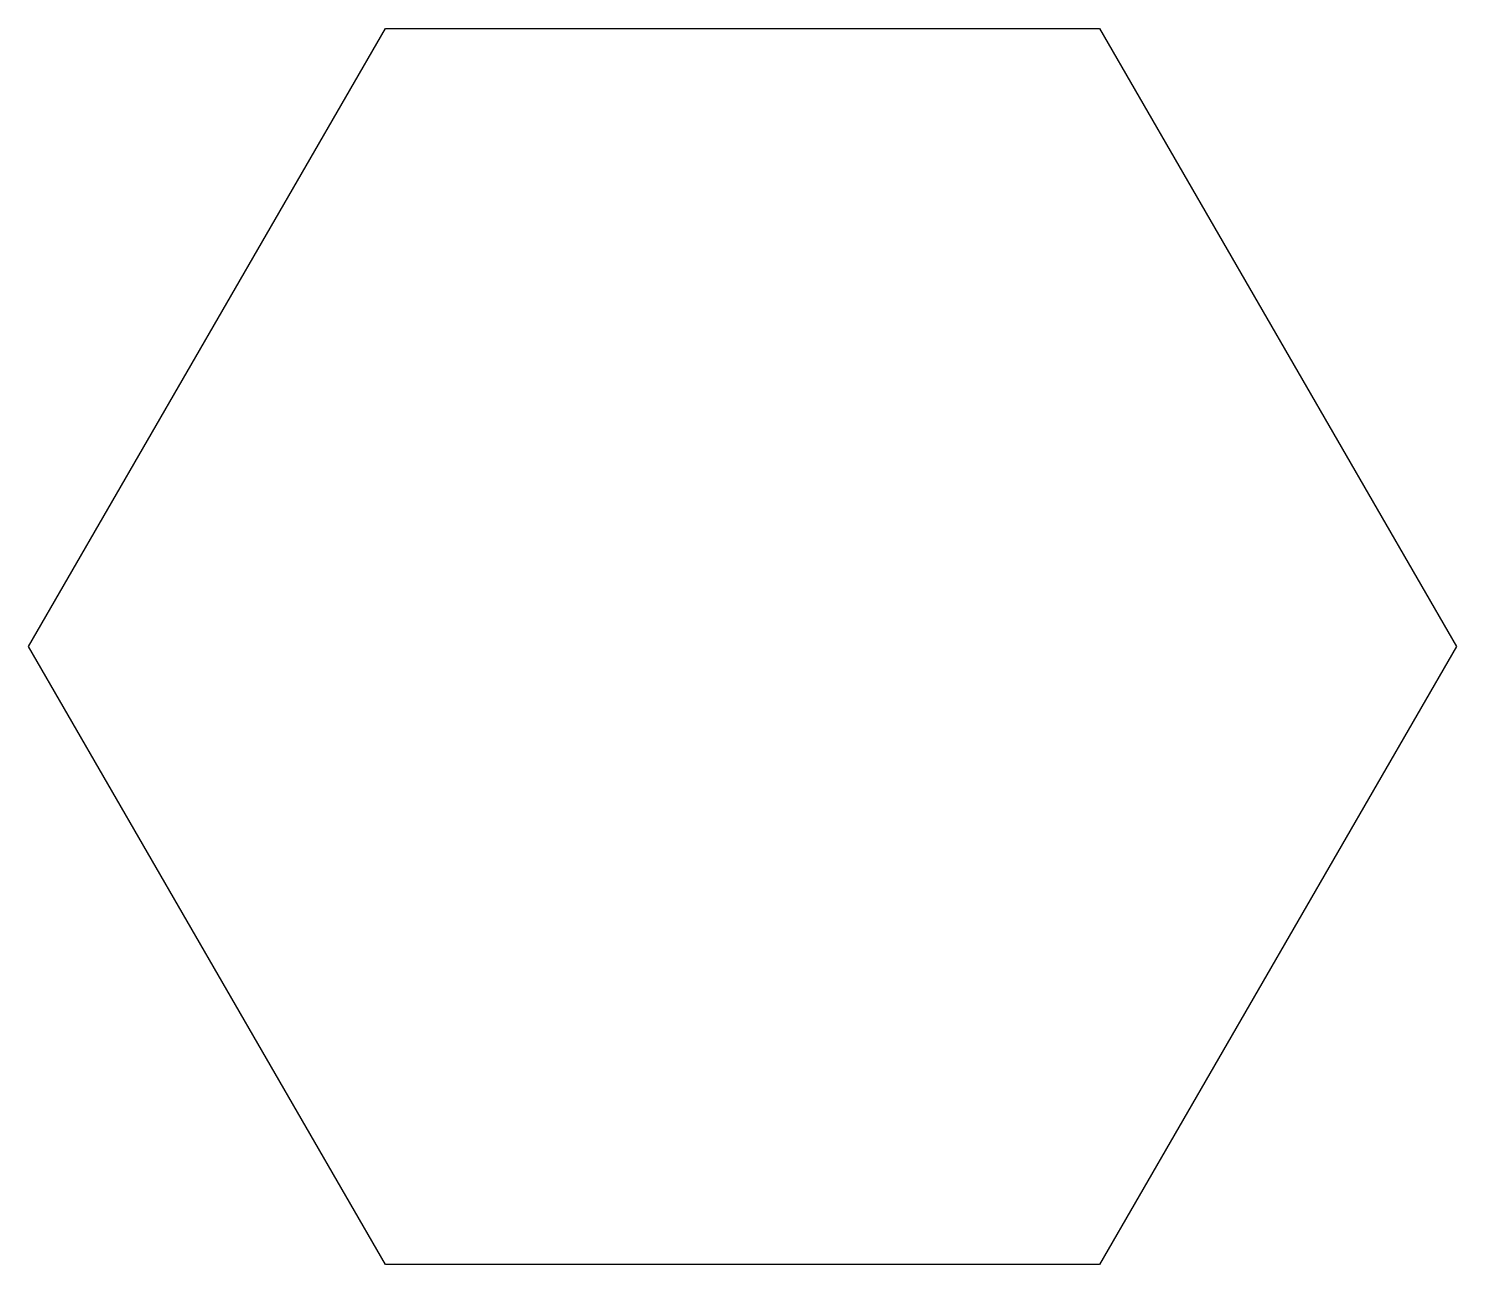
# Model space of a CAD drawing. Extents: x 1.2 to 23.7, y -20.4 to -0.9.
import ezdxf

# ---------------------------------------------------------------- set-up
doc = ezdxf.new("R2010")
doc.units = 0
doc.layers.add('LAYER_1', color=7, linetype='CONTINUOUS')

msp = doc.modelspace()

# ---------------------------------------------------------------- linework, layer by layer
at = {"layer": 'LAYER_1', "color": 250}
msp.add_lwpolyline([(18.042, -20.381), (6.792, -20.381), (1.167, -10.638), (6.792, -0.896), (18.042, -0.896), (23.667, -10.638), (18.042, -20.381)], dxfattribs=at)

doc.saveas('drawing.dxf')
